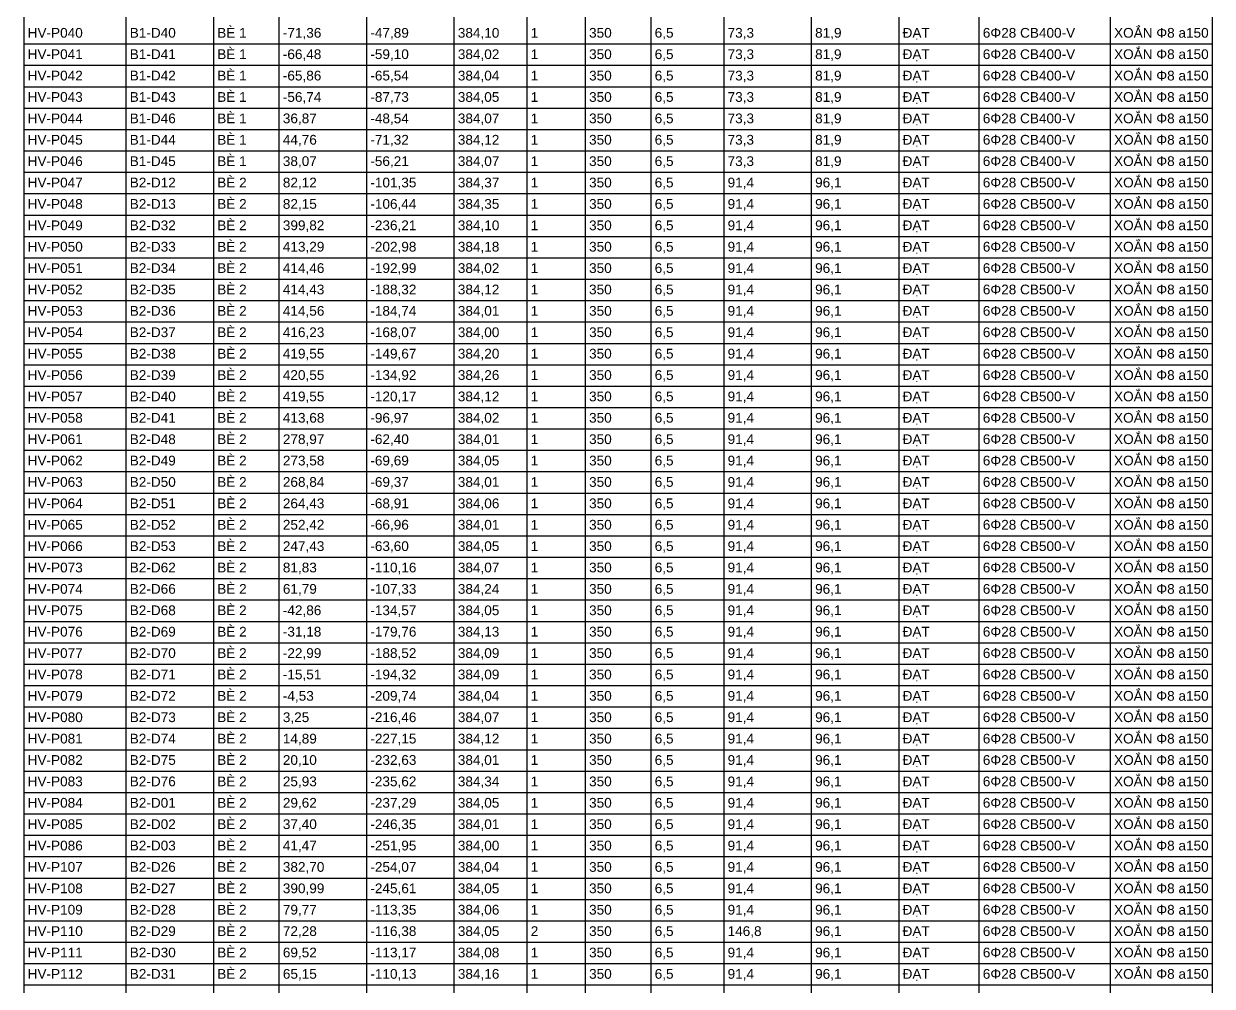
# Model space of a CAD drawing. Header units: metres. Extents: x -256 to 1219, y -260 to 304.
# Drawn here: x 489.8 to 636.5, y 64.8 to 183.6 of the extents above; entities that cross this region are included whole.
import ezdxf

# ---------------------------------------------------------------- set-up
doc = ezdxf.new("R2010")
doc.units = ezdxf.units.M
doc.layers.add('07_BANG_THONG_KE_COC_BO', color=7, linetype='Continuous')
doc.styles.add('VN', font='arial.ttf')

msp = doc.modelspace()

# ---------------------------------------------------------------- linework, layer by layer
at = {"layer": '07_BANG_THONG_KE_COC_BO'}
for p, q in [((489.83, 289.338), (489.83, -175.302)), ((502.43, 289.338), (502.43, -175.302)), ((513.23, 289.338), (513.23, -175.302)), ((521.33, 289.338), (521.33, -175.302)), ((532.13, 289.338), (532.13, -175.302)), ((542.93, 289.338), (542.93, -175.302)), ((551.93, 289.338), (551.93, -175.302)), ((559.13, 289.338), (559.13, -175.302)), ((567.23, 289.338), (567.23, -175.302)), ((576.23, 289.338), (576.23, -175.302)), ((587.03, 289.338), (587.03, -175.302)), ((597.83, 289.338), (597.83, -175.302)), ((607.73, 289.338), (607.73, -175.302)), ((623.93, 289.338), (623.93, -175.302)), ((636.53, 289.338), (636.53, -175.302)), ((489.83, 181.098), (636.53, 181.098)), ((489.83, 178.458), (636.53, 178.458)), ((489.83, 175.818), (636.53, 175.818)), ((489.83, 173.178), (636.53, 173.178)), ((489.83, 170.538), (636.53, 170.538)), ((489.83, 167.898), (636.53, 167.898)), ((489.83, 165.258), (636.53, 165.258)), ((489.83, 162.618), (636.53, 162.618)), ((489.83, 159.978), (636.53, 159.978)), ((489.83, 157.338), (636.53, 157.338)), ((489.83, 154.698), (636.53, 154.698)), ((489.83, 152.058), (636.53, 152.058)), ((489.83, 149.418), (636.53, 149.418)), ((489.83, 146.778), (636.53, 146.778)), ((489.83, 144.138), (636.53, 144.138)), ((489.83, 141.498), (636.53, 141.498)), ((489.83, 138.858), (636.53, 138.858)), ((489.83, 136.218), (636.53, 136.218)), ((489.83, 133.578), (636.53, 133.578)), ((489.83, 130.938), (636.53, 130.938)), ((489.83, 128.298), (636.53, 128.298)), ((489.83, 125.658), (636.53, 125.658)), ((489.83, 123.018), (636.53, 123.018)), ((489.83, 120.378), (636.53, 120.378)), ((489.83, 117.738), (636.53, 117.738)), ((489.83, 115.098), (636.53, 115.098)), ((489.83, 112.458), (636.53, 112.458)), ((489.83, 109.818), (636.53, 109.818)), ((489.83, 107.178), (636.53, 107.178)), ((489.83, 104.538), (636.53, 104.538)), ((489.83, 101.898), (636.53, 101.898)), ((489.83, 99.258), (636.53, 99.258)), ((489.83, 96.618), (636.53, 96.618)), ((489.83, 93.978), (636.53, 93.978)), ((489.83, 91.338), (636.53, 91.338)), ((489.83, 88.698), (636.53, 88.698)), ((489.83, 86.058), (636.53, 86.058)), ((489.83, 83.418), (636.53, 83.418)), ((489.83, 80.778), (636.53, 80.778)), ((489.83, 78.138), (636.53, 78.138)), ((489.83, 75.498), (636.53, 75.498)), ((489.83, 72.858), (636.53, 72.858)), ((489.83, 70.218), (636.53, 70.218)), ((489.83, 67.578), (636.53, 67.578)), ((489.83, 64.938), (636.53, 64.938))]:
    msp.add_line(p, q, dxfattribs=at)

# ---------------------------------------------------------------- texts
at = {"layer": '07_BANG_THONG_KE_COC_BO', "style": 'VN'}
for s, p in [('BÈ 1', (513.71, 181.866)), ('XOẮN Φ8 a150', (624.41, 181.866)), ('HV-P040', (490.31, 181.866)), ('B1-D40', (502.91, 181.866)), ('-71,36', (521.81, 181.866)), ('-47,89', (532.61, 181.866)), ('384,10', (543.41, 181.866)), ('1', (552.41, 181.866)), ('350', (559.61, 181.866)), ('6,5', (567.71, 181.866)), ('73,3', (576.71, 181.866)), ('81,9', (587.51, 181.866)), ('ĐẠT', (598.31, 181.866)), ('6Φ28 CB400-V', (608.21, 181.866)), ('HV-P041', (490.31, 179.226)), ('BÈ 1', (513.71, 179.226)), ('-66,48', (521.81, 179.226)), ('-59,10', (532.61, 179.226)), ('384,02', (543.41, 179.226)), ('350', (559.61, 179.226)), ('6,5', (567.71, 179.226)), ('73,3', (576.71, 179.226)), ('81,9', (587.51, 179.226)), ('6Φ28 CB400-V', (608.21, 179.226)), ('XOẮN Φ8 a150', (624.41, 179.226)), ('B1-D41', (502.91, 179.226)), ('1', (552.41, 179.226)), ('ĐẠT', (598.31, 179.226)), ('HV-P042', (490.31, 176.586)), ('B1-D42', (502.91, 176.586)), ('BÈ 1', (513.71, 176.586)), ('-65,86', (521.81, 176.586)), ('-65,54', (532.61, 176.586)), ('384,04', (543.41, 176.586)), ('1', (552.41, 176.586)), ('350', (559.61, 176.586)), ('6,5', (567.71, 176.586)), ('73,3', (576.71, 176.586)), ('81,9', (587.51, 176.586)), ('ĐẠT', (598.31, 176.586)), ('6Φ28 CB400-V', (608.21, 176.586)), ('XOẮN Φ8 a150', (624.41, 176.586)), ('HV-P043', (490.31, 173.946)), ('B1-D43', (502.91, 173.946)), ('BÈ 1', (513.71, 173.946)), ('-56,74', (521.81, 173.946)), ('-87,73', (532.61, 173.946)), ('384,05', (543.41, 173.946)), ('1', (552.41, 173.946)), ('350', (559.61, 173.946)), ('6,5', (567.71, 173.946)), ('73,3', (576.71, 173.946)), ('81,9', (587.51, 173.946)), ('ĐẠT', (598.31, 173.946)), ('6Φ28 CB400-V', (608.21, 173.946)), ('XOẮN Φ8 a150', (624.41, 173.946)), ('HV-P044', (490.31, 171.306)), ('B1-D46', (502.91, 171.306)), ('BÈ 1', (513.71, 171.306)), ('36,87', (521.81, 171.306)), ('-48,54', (532.61, 171.306)), ('384,07', (543.41, 171.306)), ('1', (552.41, 171.306)), ('350', (559.61, 171.306)), ('6,5', (567.71, 171.306)), ('73,3', (576.71, 171.306)), ('81,9', (587.51, 171.306)), ('ĐẠT', (598.31, 171.306)), ('6Φ28 CB400-V', (608.21, 171.306)), ('XOẮN Φ8 a150', (624.41, 171.306)), ('BÈ 1', (513.71, 168.666)), ('XOẮN Φ8 a150', (624.41, 168.666)), ('HV-P045', (490.31, 168.666)), ('B1-D44', (502.91, 168.666)), ('44,76', (521.81, 168.666)), ('-71,32', (532.61, 168.666)), ('384,12', (543.41, 168.666)), ('1', (552.41, 168.666)), ('350', (559.61, 168.666)), ('6,5', (567.71, 168.666)), ('73,3', (576.71, 168.666)), ('81,9', (587.51, 168.666)), ('ĐẠT', (598.31, 168.666)), ('6Φ28 CB400-V', (608.21, 168.666)), ('HV-P046', (490.31, 166.026)), ('BÈ 1', (513.71, 166.026)), ('38,07', (521.81, 166.026)), ('-56,21', (532.61, 166.026)), ('384,07', (543.41, 166.026)), ('350', (559.61, 166.026)), ('6,5', (567.71, 166.026)), ('73,3', (576.71, 166.026)), ('81,9', (587.51, 166.026)), ('6Φ28 CB400-V', (608.21, 166.026)), ('XOẮN Φ8 a150', (624.41, 166.026)), ('B1-D45', (502.91, 166.026)), ('1', (552.41, 166.026)), ('ĐẠT', (598.31, 166.026)), ('HV-P047', (490.31, 163.386)), ('B2-D12', (502.91, 163.386)), ('BÈ 2', (513.71, 163.386)), ('82,12', (521.81, 163.386)), ('-101,35', (532.61, 163.386)), ('384,37', (543.41, 163.386)), ('1', (552.41, 163.386)), ('350', (559.61, 163.386)), ('6,5', (567.71, 163.386)), ('91,4', (576.71, 163.386)), ('96,1', (587.51, 163.386)), ('ĐẠT', (598.31, 163.386)), ('6Φ28 CB500-V', (608.21, 163.386)), ('XOẮN Φ8 a150', (624.41, 163.386)), ('HV-P048', (490.31, 160.746)), ('B2-D13', (502.91, 160.746)), ('BÈ 2', (513.71, 160.746)), ('82,15', (521.81, 160.746)), ('-106,44', (532.61, 160.746)), ('384,35', (543.41, 160.746)), ('1', (552.41, 160.746)), ('350', (559.61, 160.746)), ('6,5', (567.71, 160.746)), ('91,4', (576.71, 160.746)), ('96,1', (587.51, 160.746)), ('ĐẠT', (598.31, 160.746)), ('6Φ28 CB500-V', (608.21, 160.746)), ('XOẮN Φ8 a150', (624.41, 160.746)), ('HV-P049', (490.31, 158.106)), ('B2-D32', (502.91, 158.106)), ('BÈ 2', (513.71, 158.106)), ('399,82', (521.81, 158.106)), ('-236,21', (532.61, 158.106)), ('384,10', (543.41, 158.106)), ('1', (552.41, 158.106)), ('350', (559.61, 158.106)), ('6,5', (567.71, 158.106)), ('91,4', (576.71, 158.106)), ('96,1', (587.51, 158.106)), ('ĐẠT', (598.31, 158.106)), ('6Φ28 CB500-V', (608.21, 158.106)), ('XOẮN Φ8 a150', (624.41, 158.106)), ('BÈ 2', (513.71, 155.466)), ('XOẮN Φ8 a150', (624.41, 155.466)), ('HV-P050', (490.31, 155.466)), ('B2-D33', (502.91, 155.466)), ('413,29', (521.81, 155.466)), ('-202,98', (532.61, 155.466)), ('384,18', (543.41, 155.466)), ('1', (552.41, 155.466)), ('350', (559.61, 155.466)), ('6,5', (567.71, 155.466)), ('91,4', (576.71, 155.466)), ('96,1', (587.51, 155.466)), ('ĐẠT', (598.31, 155.466)), ('6Φ28 CB500-V', (608.21, 155.466)), ('HV-P051', (490.31, 152.826)), ('B2-D34', (502.91, 152.826)), ('BÈ 2', (513.71, 152.826)), ('414,46', (521.81, 152.826)), ('-192,99', (532.61, 152.826)), ('384,02', (543.41, 152.826)), ('350', (559.61, 152.826)), ('6,5', (567.71, 152.826)), ('91,4', (576.71, 152.826)), ('96,1', (587.51, 152.826)), ('6Φ28 CB500-V', (608.21, 152.826)), ('XOẮN Φ8 a150', (624.41, 152.826)), ('1', (552.41, 152.826)), ('ĐẠT', (598.31, 152.826)), ('HV-P052', (490.31, 150.186)), ('B2-D35', (502.91, 150.186)), ('BÈ 2', (513.71, 150.186)), ('414,43', (521.81, 150.186)), ('-188,32', (532.61, 150.186)), ('384,12', (543.41, 150.186)), ('1', (552.41, 150.186)), ('350', (559.61, 150.186)), ('6,5', (567.71, 150.186)), ('91,4', (576.71, 150.186)), ('96,1', (587.51, 150.186)), ('ĐẠT', (598.31, 150.186)), ('6Φ28 CB500-V', (608.21, 150.186)), ('XOẮN Φ8 a150', (624.41, 150.186)), ('HV-P053', (490.31, 147.546)), ('B2-D36', (502.91, 147.546)), ('BÈ 2', (513.71, 147.546)), ('414,56', (521.81, 147.546)), ('-184,74', (532.61, 147.546)), ('384,01', (543.41, 147.546)), ('1', (552.41, 147.546)), ('350', (559.61, 147.546)), ('6,5', (567.71, 147.546)), ('91,4', (576.71, 147.546)), ('96,1', (587.51, 147.546)), ('ĐẠT', (598.31, 147.546)), ('6Φ28 CB500-V', (608.21, 147.546)), ('XOẮN Φ8 a150', (624.41, 147.546)), ('HV-P054', (490.31, 144.906)), ('B2-D37', (502.91, 144.906)), ('BÈ 2', (513.71, 144.906)), ('416,23', (521.81, 144.906)), ('-168,07', (532.61, 144.906)), ('384,00', (543.41, 144.906)), ('1', (552.41, 144.906)), ('350', (559.61, 144.906)), ('6,5', (567.71, 144.906)), ('91,4', (576.71, 144.906)), ('96,1', (587.51, 144.906)), ('ĐẠT', (598.31, 144.906)), ('6Φ28 CB500-V', (608.21, 144.906)), ('XOẮN Φ8 a150', (624.41, 144.906)), ('BÈ 2', (513.71, 142.266)), ('XOẮN Φ8 a150', (624.41, 142.266)), ('HV-P055', (490.31, 142.266)), ('B2-D38', (502.91, 142.266)), ('419,55', (521.81, 142.266)), ('-149,67', (532.61, 142.266)), ('384,20', (543.41, 142.266)), ('1', (552.41, 142.266)), ('350', (559.61, 142.266)), ('6,5', (567.71, 142.266)), ('91,4', (576.71, 142.266)), ('96,1', (587.51, 142.266)), ('ĐẠT', (598.31, 142.266)), ('6Φ28 CB500-V', (608.21, 142.266)), ('HV-P056', (490.31, 139.626)), ('B2-D39', (502.91, 139.626)), ('BÈ 2', (513.71, 139.626)), ('420,55', (521.81, 139.626)), ('-134,92', (532.61, 139.626)), ('384,26', (543.41, 139.626)), ('350', (559.61, 139.626)), ('6,5', (567.71, 139.626)), ('91,4', (576.71, 139.626)), ('96,1', (587.51, 139.626)), ('6Φ28 CB500-V', (608.21, 139.626)), ('XOẮN Φ8 a150', (624.41, 139.626)), ('1', (552.41, 139.626)), ('ĐẠT', (598.31, 139.626)), ('HV-P057', (490.31, 136.986)), ('B2-D40', (502.91, 136.986)), ('BÈ 2', (513.71, 136.986)), ('419,55', (521.81, 136.986)), ('-120,17', (532.61, 136.986)), ('384,12', (543.41, 136.986)), ('1', (552.41, 136.986)), ('350', (559.61, 136.986)), ('6,5', (567.71, 136.986)), ('91,4', (576.71, 136.986)), ('96,1', (587.51, 136.986)), ('ĐẠT', (598.31, 136.986)), ('6Φ28 CB500-V', (608.21, 136.986)), ('XOẮN Φ8 a150', (624.41, 136.986)), ('HV-P058', (490.31, 134.346)), ('B2-D41', (502.91, 134.346)), ('BÈ 2', (513.71, 134.346)), ('413,68', (521.81, 134.346)), ('-96,97', (532.61, 134.346)), ('384,02', (543.41, 134.346)), ('1', (552.41, 134.346)), ('350', (559.61, 134.346)), ('6,5', (567.71, 134.346)), ('91,4', (576.71, 134.346)), ('96,1', (587.51, 134.346)), ('ĐẠT', (598.31, 134.346)), ('6Φ28 CB500-V', (608.21, 134.346)), ('XOẮN Φ8 a150', (624.41, 134.346)), ('HV-P061', (490.31, 131.706)), ('B2-D48', (502.91, 131.706)), ('BÈ 2', (513.71, 131.706)), ('278,97', (521.81, 131.706)), ('-62,40', (532.61, 131.706)), ('384,01', (543.41, 131.706)), ('1', (552.41, 131.706)), ('350', (559.61, 131.706)), ('6,5', (567.71, 131.706)), ('91,4', (576.71, 131.706)), ('96,1', (587.51, 131.706)), ('ĐẠT', (598.31, 131.706)), ('6Φ28 CB500-V', (608.21, 131.706)), ('XOẮN Φ8 a150', (624.41, 131.706)), ('BÈ 2', (513.71, 129.066)), ('XOẮN Φ8 a150', (624.41, 129.066)), ('HV-P062', (490.31, 129.066)), ('B2-D49', (502.91, 129.066)), ('273,58', (521.81, 129.066)), ('-69,69', (532.61, 129.066)), ('384,05', (543.41, 129.066)), ('1', (552.41, 129.066)), ('350', (559.61, 129.066)), ('6,5', (567.71, 129.066)), ('91,4', (576.71, 129.066)), ('96,1', (587.51, 129.066)), ('ĐẠT', (598.31, 129.066)), ('6Φ28 CB500-V', (608.21, 129.066)), ('HV-P063', (490.31, 126.426)), ('B2-D50', (502.91, 126.426)), ('BÈ 2', (513.71, 126.426)), ('268,84', (521.81, 126.426)), ('-69,37', (532.61, 126.426)), ('384,01', (543.41, 126.426)), ('350', (559.61, 126.426)), ('6,5', (567.71, 126.426)), ('91,4', (576.71, 126.426)), ('96,1', (587.51, 126.426)), ('6Φ28 CB500-V', (608.21, 126.426)), ('XOẮN Φ8 a150', (624.41, 126.426)), ('1', (552.41, 126.426)), ('ĐẠT', (598.31, 126.426)), ('HV-P064', (490.31, 123.786)), ('B2-D51', (502.91, 123.786)), ('BÈ 2', (513.71, 123.786)), ('264,43', (521.81, 123.786)), ('-68,91', (532.61, 123.786)), ('384,06', (543.41, 123.786)), ('1', (552.41, 123.786)), ('350', (559.61, 123.786)), ('6,5', (567.71, 123.786)), ('91,4', (576.71, 123.786)), ('96,1', (587.51, 123.786)), ('ĐẠT', (598.31, 123.786)), ('6Φ28 CB500-V', (608.21, 123.786)), ('XOẮN Φ8 a150', (624.41, 123.786)), ('HV-P065', (490.31, 121.146)), ('B2-D52', (502.91, 121.146)), ('BÈ 2', (513.71, 121.146)), ('252,42', (521.81, 121.146)), ('-66,96', (532.61, 121.146)), ('384,01', (543.41, 121.146)), ('1', (552.41, 121.146)), ('350', (559.61, 121.146)), ('6,5', (567.71, 121.146)), ('91,4', (576.71, 121.146)), ('96,1', (587.51, 121.146)), ('ĐẠT', (598.31, 121.146)), ('6Φ28 CB500-V', (608.21, 121.146)), ('XOẮN Φ8 a150', (624.41, 121.146)), ('HV-P066', (490.31, 118.506)), ('B2-D53', (502.91, 118.506)), ('BÈ 2', (513.71, 118.506)), ('247,43', (521.81, 118.506)), ('-63,60', (532.61, 118.506)), ('384,05', (543.41, 118.506)), ('1', (552.41, 118.506)), ('350', (559.61, 118.506)), ('6,5', (567.71, 118.506)), ('91,4', (576.71, 118.506)), ('96,1', (587.51, 118.506)), ('ĐẠT', (598.31, 118.506)), ('6Φ28 CB500-V', (608.21, 118.506)), ('XOẮN Φ8 a150', (624.41, 118.506)), ('BÈ 2', (513.71, 115.866)), ('XOẮN Φ8 a150', (624.41, 115.866)), ('HV-P073', (490.31, 115.866)), ('B2-D62', (502.91, 115.866)), ('81,83', (521.81, 115.866)), ('-110,16', (532.61, 115.866)), ('384,07', (543.41, 115.866)), ('1', (552.41, 115.866)), ('350', (559.61, 115.866)), ('6,5', (567.71, 115.866)), ('91,4', (576.71, 115.866)), ('96,1', (587.51, 115.866)), ('ĐẠT', (598.31, 115.866)), ('6Φ28 CB500-V', (608.21, 115.866)), ('HV-P074', (490.31, 113.226)), ('B2-D66', (502.91, 113.226)), ('BÈ 2', (513.71, 113.226)), ('61,79', (521.81, 113.226)), ('-107,33', (532.61, 113.226)), ('384,24', (543.41, 113.226)), ('1', (552.41, 113.226)), ('350', (559.61, 113.226)), ('6,5', (567.71, 113.226)), ('91,4', (576.71, 113.226)), ('96,1', (587.51, 113.226)), ('ĐẠT', (598.31, 113.226)), ('6Φ28 CB500-V', (608.21, 113.226)), ('XOẮN Φ8 a150', (624.41, 113.226)), ('HV-P075', (490.31, 110.586)), ('B2-D68', (502.91, 110.586)), ('BÈ 2', (513.71, 110.586)), ('-42,86', (521.81, 110.586)), ('-134,57', (532.61, 110.586)), ('384,05', (543.41, 110.586)), ('1', (552.41, 110.586)), ('350', (559.61, 110.586)), ('6,5', (567.71, 110.586)), ('91,4', (576.71, 110.586)), ('96,1', (587.51, 110.586)), ('ĐẠT', (598.31, 110.586)), ('6Φ28 CB500-V', (608.21, 110.586)), ('XOẮN Φ8 a150', (624.41, 110.586)), ('HV-P076', (490.31, 107.946)), ('B2-D69', (502.91, 107.946)), ('BÈ 2', (513.71, 107.946)), ('-31,18', (521.81, 107.946)), ('-179,76', (532.61, 107.946)), ('384,13', (543.41, 107.946)), ('1', (552.41, 107.946)), ('350', (559.61, 107.946)), ('6,5', (567.71, 107.946)), ('91,4', (576.71, 107.946)), ('96,1', (587.51, 107.946)), ('ĐẠT', (598.31, 107.946)), ('6Φ28 CB500-V', (608.21, 107.946)), ('XOẮN Φ8 a150', (624.41, 107.946)), ('HV-P077', (490.31, 105.306)), ('B2-D70', (502.91, 105.306)), ('BÈ 2', (513.71, 105.306)), ('-22,99', (521.81, 105.306)), ('-188,52', (532.61, 105.306)), ('384,09', (543.41, 105.306)), ('1', (552.41, 105.306)), ('350', (559.61, 105.306)), ('6,5', (567.71, 105.306)), ('91,4', (576.71, 105.306)), ('96,1', (587.51, 105.306)), ('ĐẠT', (598.31, 105.306)), ('6Φ28 CB500-V', (608.21, 105.306)), ('XOẮN Φ8 a150', (624.41, 105.306)), ('BÈ 2', (513.71, 102.666)), ('XOẮN Φ8 a150', (624.41, 102.666)), ('HV-P078', (490.31, 102.666)), ('B2-D71', (502.91, 102.666)), ('-15,51', (521.81, 102.666)), ('-194,32', (532.61, 102.666)), ('384,09', (543.41, 102.666)), ('1', (552.41, 102.666)), ('350', (559.61, 102.666)), ('6,5', (567.71, 102.666)), ('91,4', (576.71, 102.666)), ('96,1', (587.51, 102.666)), ('ĐẠT', (598.31, 102.666)), ('6Φ28 CB500-V', (608.21, 102.666)), ('HV-P079', (490.31, 100.026)), ('B2-D72', (502.91, 100.026)), ('BÈ 2', (513.71, 100.026)), ('-4,53', (521.81, 100.026)), ('-209,74', (532.61, 100.026)), ('384,04', (543.41, 100.026)), ('1', (552.41, 100.026)), ('350', (559.61, 100.026)), ('6,5', (567.71, 100.026)), ('91,4', (576.71, 100.026)), ('96,1', (587.51, 100.026)), ('ĐẠT', (598.31, 100.026)), ('6Φ28 CB500-V', (608.21, 100.026)), ('XOẮN Φ8 a150', (624.41, 100.026)), ('HV-P080', (490.31, 97.386)), ('B2-D73', (502.91, 97.386)), ('BÈ 2', (513.71, 97.386)), ('3,25', (521.81, 97.386)), ('-216,46', (532.61, 97.386)), ('384,07', (543.41, 97.386)), ('1', (552.41, 97.386)), ('350', (559.61, 97.386)), ('6,5', (567.71, 97.386)), ('91,4', (576.71, 97.386)), ('96,1', (587.51, 97.386)), ('ĐẠT', (598.31, 97.386)), ('6Φ28 CB500-V', (608.21, 97.386)), ('XOẮN Φ8 a150', (624.41, 97.386)), ('HV-P081', (490.31, 94.746)), ('B2-D74', (502.91, 94.746)), ('BÈ 2', (513.71, 94.746)), ('14,89', (521.81, 94.746)), ('-227,15', (532.61, 94.746)), ('384,12', (543.41, 94.746)), ('1', (552.41, 94.746)), ('350', (559.61, 94.746)), ('6,5', (567.71, 94.746)), ('91,4', (576.71, 94.746)), ('96,1', (587.51, 94.746)), ('ĐẠT', (598.31, 94.746)), ('6Φ28 CB500-V', (608.21, 94.746)), ('XOẮN Φ8 a150', (624.41, 94.746)), ('HV-P082', (490.31, 92.106)), ('B2-D75', (502.91, 92.106)), ('BÈ 2', (513.71, 92.106)), ('20,10', (521.81, 92.106)), ('-232,63', (532.61, 92.106)), ('384,01', (543.41, 92.106)), ('1', (552.41, 92.106)), ('350', (559.61, 92.106)), ('6,5', (567.71, 92.106)), ('91,4', (576.71, 92.106)), ('96,1', (587.51, 92.106)), ('ĐẠT', (598.31, 92.106)), ('6Φ28 CB500-V', (608.21, 92.106)), ('XOẮN Φ8 a150', (624.41, 92.106)), ('BÈ 2', (513.71, 89.466)), ('XOẮN Φ8 a150', (624.41, 89.466)), ('HV-P083', (490.31, 89.466)), ('B2-D76', (502.91, 89.466)), ('25,93', (521.81, 89.466)), ('-235,62', (532.61, 89.466)), ('384,34', (543.41, 89.466)), ('1', (552.41, 89.466)), ('350', (559.61, 89.466)), ('6,5', (567.71, 89.466)), ('91,4', (576.71, 89.466)), ('96,1', (587.51, 89.466)), ('ĐẠT', (598.31, 89.466)), ('6Φ28 CB500-V', (608.21, 89.466)), ('HV-P084', (490.31, 86.826)), ('B2-D01', (502.91, 86.826)), ('BÈ 2', (513.71, 86.826)), ('29,62', (521.81, 86.826)), ('-237,29', (532.61, 86.826)), ('384,05', (543.41, 86.826)), ('1', (552.41, 86.826)), ('350', (559.61, 86.826)), ('6,5', (567.71, 86.826)), ('91,4', (576.71, 86.826)), ('96,1', (587.51, 86.826)), ('ĐẠT', (598.31, 86.826)), ('6Φ28 CB500-V', (608.21, 86.826)), ('XOẮN Φ8 a150', (624.41, 86.826)), ('HV-P085', (490.31, 84.186)), ('B2-D02', (502.91, 84.186)), ('BÈ 2', (513.71, 84.186)), ('37,40', (521.81, 84.186)), ('-246,35', (532.61, 84.186)), ('384,01', (543.41, 84.186)), ('1', (552.41, 84.186)), ('350', (559.61, 84.186)), ('6,5', (567.71, 84.186)), ('91,4', (576.71, 84.186)), ('96,1', (587.51, 84.186)), ('ĐẠT', (598.31, 84.186)), ('6Φ28 CB500-V', (608.21, 84.186)), ('XOẮN Φ8 a150', (624.41, 84.186)), ('HV-P086', (490.31, 81.546)), ('B2-D03', (502.91, 81.546)), ('BÈ 2', (513.71, 81.546)), ('41,47', (521.81, 81.546)), ('-251,95', (532.61, 81.546)), ('384,00', (543.41, 81.546)), ('1', (552.41, 81.546)), ('350', (559.61, 81.546)), ('6,5', (567.71, 81.546)), ('91,4', (576.71, 81.546)), ('96,1', (587.51, 81.546)), ('ĐẠT', (598.31, 81.546)), ('6Φ28 CB500-V', (608.21, 81.546)), ('XOẮN Φ8 a150', (624.41, 81.546)), ('HV-P107', (490.31, 78.906)), ('B2-D26', (502.91, 78.906)), ('BÈ 2', (513.71, 78.906)), ('382,70', (521.81, 78.906)), ('-254,07', (532.61, 78.906)), ('384,04', (543.41, 78.906)), ('1', (552.41, 78.906)), ('350', (559.61, 78.906)), ('6,5', (567.71, 78.906)), ('91,4', (576.71, 78.906)), ('96,1', (587.51, 78.906)), ('ĐẠT', (598.31, 78.906)), ('6Φ28 CB500-V', (608.21, 78.906)), ('XOẮN Φ8 a150', (624.41, 78.906)), ('BÈ 2', (513.71, 76.266)), ('XOẮN Φ8 a150', (624.41, 76.266)), ('HV-P108', (490.31, 76.266)), ('B2-D27', (502.91, 76.266)), ('390,99', (521.81, 76.266)), ('-245,61', (532.61, 76.266)), ('384,05', (543.41, 76.266)), ('1', (552.41, 76.266)), ('350', (559.61, 76.266)), ('6,5', (567.71, 76.266)), ('91,4', (576.71, 76.266)), ('96,1', (587.51, 76.266)), ('ĐẠT', (598.31, 76.266)), ('6Φ28 CB500-V', (608.21, 76.266)), ('HV-P109', (490.31, 73.626)), ('B2-D28', (502.91, 73.626)), ('BÈ 2', (513.71, 73.626)), ('79,77', (521.81, 73.626)), ('-113,35', (532.61, 73.626)), ('384,06', (543.41, 73.626)), ('1', (552.41, 73.626)), ('350', (559.61, 73.626)), ('6,5', (567.71, 73.626)), ('91,4', (576.71, 73.626)), ('96,1', (587.51, 73.626)), ('ĐẠT', (598.31, 73.626)), ('6Φ28 CB500-V', (608.21, 73.626)), ('XOẮN Φ8 a150', (624.41, 73.626)), ('HV-P110', (490.31, 70.986)), ('B2-D29', (502.91, 70.986)), ('BÈ 2', (513.71, 70.986)), ('72,28', (521.81, 70.986)), ('-116,38', (532.61, 70.986)), ('384,05', (543.41, 70.986)), ('2', (552.41, 70.986)), ('350', (559.61, 70.986)), ('6,5', (567.71, 70.986)), ('146,8', (576.71, 70.986)), ('96,1', (587.51, 70.986)), ('ĐẠT', (598.31, 70.986)), ('6Φ28 CB500-V', (608.21, 70.986)), ('XOẮN Φ8 a150', (624.41, 70.986)), ('HV-P111', (490.31, 68.346)), ('B2-D30', (502.91, 68.346)), ('BÈ 2', (513.71, 68.346)), ('69,52', (521.81, 68.346)), ('-113,17', (532.61, 68.346)), ('384,08', (543.41, 68.346)), ('1', (552.41, 68.346)), ('350', (559.61, 68.346)), ('6,5', (567.71, 68.346)), ('91,4', (576.71, 68.346)), ('96,1', (587.51, 68.346)), ('ĐẠT', (598.31, 68.346)), ('6Φ28 CB500-V', (608.21, 68.346)), ('XOẮN Φ8 a150', (624.41, 68.346)), ('HV-P112', (490.31, 65.706)), ('B2-D31', (502.91, 65.706)), ('BÈ 2', (513.71, 65.706)), ('65,15', (521.81, 65.706)), ('-110,13', (532.61, 65.706)), ('384,16', (543.41, 65.706)), ('1', (552.41, 65.706)), ('350', (559.61, 65.706)), ('6,5', (567.71, 65.706)), ('91,4', (576.71, 65.706)), ('96,1', (587.51, 65.706)), ('ĐẠT', (598.31, 65.706)), ('6Φ28 CB500-V', (608.21, 65.706)), ('XOẮN Φ8 a150', (624.41, 65.706))]:
    msp.add_text(s, height=1.2, dxfattribs=at).set_placement(p)

doc.saveas('drawing.dxf')
